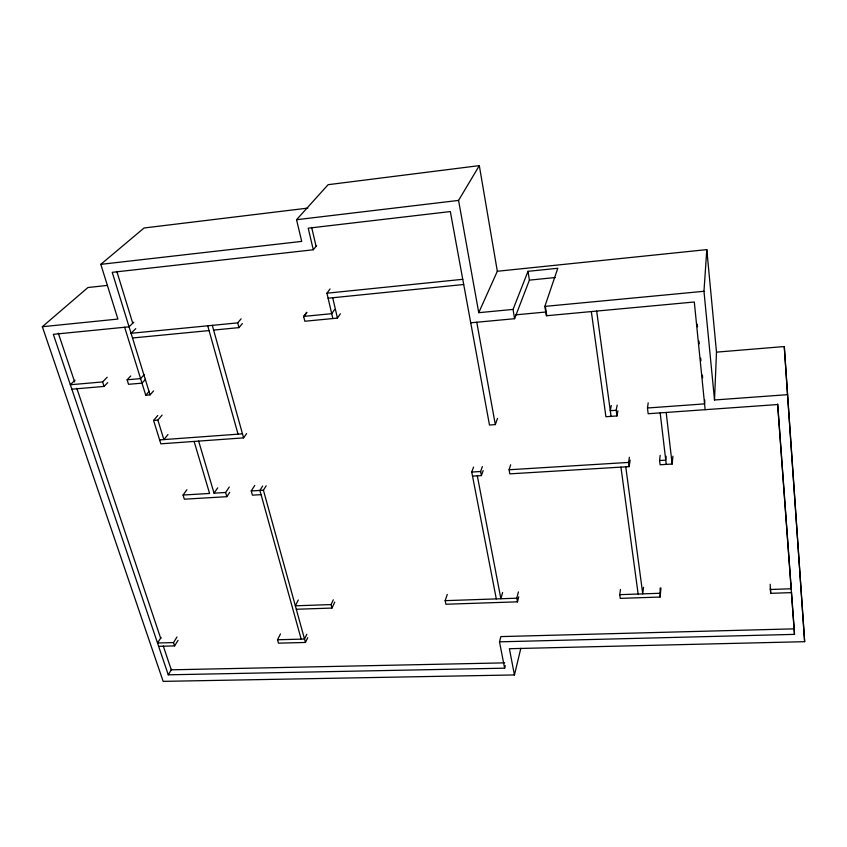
<?xml version="1.0" encoding="UTF-8"?>
<svg xmlns="http://www.w3.org/2000/svg" width="847" height="847" viewBox="0 0 847 847"><rect width="100%" height="100%" fill="white"/><g stroke="black" fill="none" stroke-linecap="round" stroke-linejoin="round"><path stroke-width="1.27" d="M716.488 352.14L784.28 346.55L787.519 394.67L714.519 399.985L716.488 352.14L706.8 249.621L497.327 271.262L478.746 312.681L513.049 309.42L527.999 271.326L557.792 268.277L544.843 306.402L546.294 315.762L694.296 301.998L705.159 409.683M704.789 399.985L704.577 403.881L647.468 408L648.177 413.738L777.631 404.538L794.486 634.371L499.486 641.835L504.643 668.177L168.257 674.815L53.329 334.332L129.051 326.804L133.773 322.178M714.519 399.985L703.973 291.294L706.8 249.621M620.48 589.427L619.75 594.668L620.279 598.374L660.099 597.04L660.956 588.009M660.099 597.04L660.131 588.03M660.184 455.337L659.591 460.514L660.109 464.759L672.158 464.04L672.899 456.215M666.155 456.247L665.742 460.143L659.591 460.514M643.508 587.31L642.757 593.874L625.764 466.845M647.468 408L648.188 402.844M510.656 464.791L509.1 469.757L509.83 473.854L629.152 466.633L630.147 460.154M629.152 466.633L628.59 462.42L629.395 457.253M591.333 311.58L605.923 416.735L616.965 415.951L617.908 410.774M616.965 415.951L616.203 410.266L617.156 405.11M611.28 405.544L610.295 410.689L616.203 410.266M107.368 285.407L87.929 287.535L42.35 326.72L163.153 681.369L514.436 674.943L520.831 648.326M504.643 668.177L505.278 665.657M447.269 594.435L445.151 600.661L445.914 604.239L517.464 601.836L518.766 596.786M517.464 601.836L516.797 598.204L518.417 591.905M499.486 641.835L500.873 636.595L794.168 628.845L794.486 634.371M502.62 592.466L500.884 598.744L477.316 475.823M472.531 476.109L481.414 475.58L483.15 470.604M481.414 475.58L480.641 471.504L482.377 466.549M124.647 327.249L145.748 395.221L150.078 394.861L112.228 272.321L313.284 249.77L308.223 228.182L450.329 211.559L489.481 425.014L495.315 424.601L497.517 418.365M496.31 598.903L471.747 472.044L473.537 467.099M470.731 322.792L514.595 318.705L529.396 280.135L527.999 271.326M296.302 609.258L331.992 608.061L334.777 602.069M331.992 608.061L331.082 604.578L333.316 599.803M280.463 633.98L277.509 639.771L278.483 643.169L305.471 642.46L307.736 637.685M306.805 634.287L304.528 639.04L277.509 639.771M298.292 600.004L295.349 605.806L331.082 604.578M478.746 312.681L458.566 200.411L479.317 165.631L328.117 184.688L296.545 219.712L301.712 241.395L100.814 264.349L117.892 319.065L42.35 326.72M168.257 674.815L171.613 669.257M158.633 646.314L174.609 645.901L178.061 640.311M174.609 645.901L173.519 642.587L176.97 637.008M305.471 642.46L263.417 490.201L266.18 485.797M262.676 486.009L259.902 490.413L301.183 639.136M161.057 637.463L157.521 643.011L173.519 642.587M261.077 494.648L252.417 495.156L251.231 490.942L254.756 485.437M186.922 489.714L183.047 495.04L184.328 499.19L226.848 496.681L229.717 492.372M226.848 496.681L225.62 492.478L229.315 486.993M306.73 312.278L303.65 316.418L304.835 321.246L337.434 318.101L340.367 313.803M225.62 492.478L214.047 493.176L217.721 487.83M334.681 309.42L331.717 313.676L303.65 316.418M157.764 415.506L153.582 420.451L160.845 443.828L243.597 437.867L246.593 433.59M332.85 318.546L326.931 293.21L330.044 288.954M303.745 316.789L306.815 312.638M167.971 434.543L163.884 439.582L157.87 420.112L162.126 415.062M313.284 249.77L316.63 245.672M213.613 330.076L238.97 327.62L242.358 323.565M130.967 333.305L237.7 322.876L241.099 318.843M150.078 394.861L153.551 390.933M145.748 395.221L149.252 391.293M145.546 379.255L142 383.151L128.543 384.305L127.114 379.795L130.734 375.941M144.159 374.745L140.591 378.62L127.114 379.795M71.847 389.197L104.065 386.423L107.707 382.643M75.012 380.165L70.343 384.75L102.603 381.933L107.177 377.233M131.063 333.295L135.753 328.636M100.814 264.349L144.064 227.991L307.8 208.108M296.545 219.712L458.566 200.411M326.931 293.21L462.748 279.309M328.107 298.218L463.701 284.497M529.396 280.135L555.24 277.53M132.513 337.985L209.071 330.584M544.843 306.402L703.973 291.294M515.876 314.83L546.103 311.992M153.582 420.451L157.87 420.112M159.628 439.9L242.486 433.844M471.747 472.044L480.641 471.504M509.1 469.757L628.59 462.42M183.047 495.04L209.59 493.452L194.111 441.435M251.231 490.942L263.417 490.201M445.151 600.661L516.797 598.204M619.75 594.668L659.622 593.292M770.188 584.261L770.357 589.491L791.14 588.771L790.844 583.53M770.357 589.491L770.675 593.323L791.416 592.625M784.28 346.55L804.65 641.687L509.396 648.717L514.436 674.943M504.664 662.862L171.274 669.818L163.291 646.039M58.305 333.167L74.684 381.976M76.791 388.233L160.771 638.532M102.603 381.933L104.065 386.423M116.844 271.442L132.714 323.131M198.643 441.107L214.047 493.176M207.727 325.799L238.06 434.172M212.301 325.354L243.597 437.867M237.7 322.876L238.97 327.62M311.664 227.398L316.09 246.339M332.723 297.752L337.434 318.101M476.776 322.231L495.315 424.601M479.317 165.631L497.327 271.262M513.049 309.42L514.595 318.705M545.341 306.36L546.791 315.719M596.669 311.082L611.068 416.375M620.936 467.131L638.14 594.033M660.173 412.881L666.25 464.389M666.187 412.457L672.158 464.04M697.25 324.2L697.515 326.804M698.966 341.182L699.23 343.797M700.67 358.165L700.935 360.78M702.385 375.147L702.639 377.762M777.684 403.966L790.886 584.134M791.469 592.021L794.168 628.845M787.519 394.67L804.65 641.687M770.505 588.072L770.675 593.323"/></g></svg>
